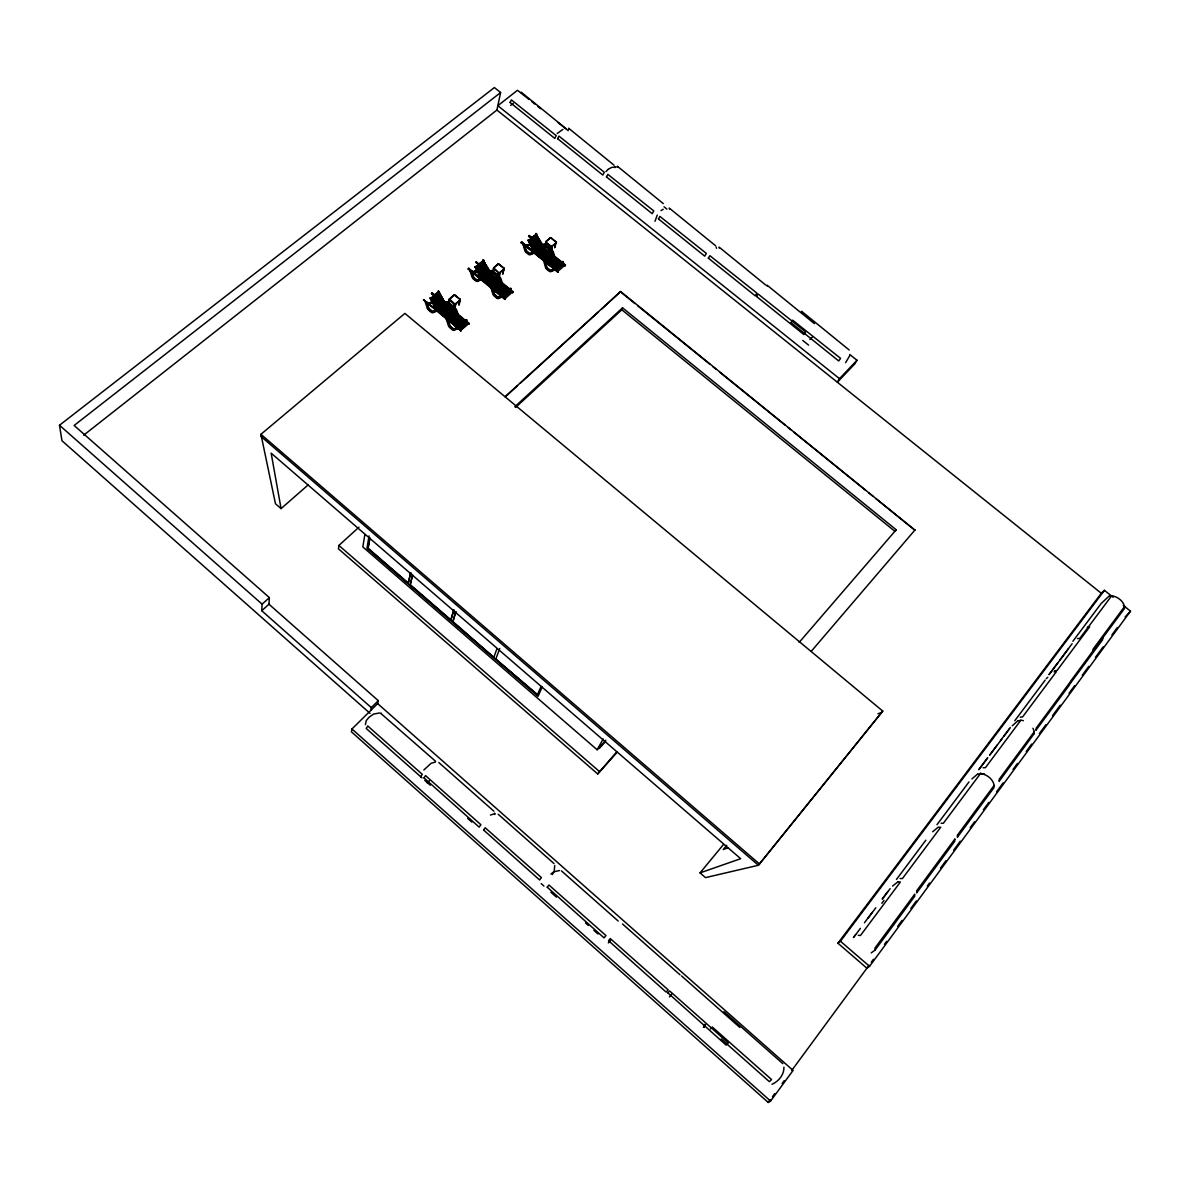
<?xml version="1.0" encoding="UTF-8"?>
<svg xmlns="http://www.w3.org/2000/svg" width="1190" height="1190" viewBox="0 0 1190 1190"><rect width="100%" height="100%" fill="white"/><g stroke="black" fill="none" stroke-linecap="round" stroke-linejoin="round"><path stroke-width="1.5" d="M765.914 285.198L719.072 247.104L719.132 248.011M767.104 286.061L767.119 285.213L814.406 323.665M308.24 484.836L281.078 508.606L275.47 503.742L260.937 434.305L404.883 313.401L882.757 711.099L758.402 865.264L705.491 877.625L700.047 872.895L723.535 844.439M370.67 710.504L371.295 707.604L261.755 610.753L262.097 604.178L269.371 597.603L74.122 425.47L500.618 92.523L494.386 87.554L59.5 425.247L61.969 440.746L370.06 713.375M261.755 610.753L268.955 604.208L269.371 597.603M739.838 1027.446L681.513 975.919M704.168 1027.327L704.406 1024.397M801.495 312.078L801.569 311.259L849.169 349.964M783.942 1067.162C784.106 1074.778 778.736 1081.323 771.968 1084.298M358.949 527.185L338.897 545.437L338.436 548.828L597.707 773.961L617.387 752.035M723.907 1011.634L782.812 1063.652M364.854 534.548L362.831 546.954L597.157 749.774L605.799 740.24M369.049 535.902L366.951 548.307L538.059 696.343L542.283 686.675M410.818 572.658L408.23 583.368L368.007 548.56L369.852 537.687M368.007 548.56L369.763 539.293M446.845 318.37L460.991 330.805L423.595 299.761L436.849 310.084M423.997 299.434L423.491 300.371M434.335 295.998L431.494 293.647L432 292.71L436.269 296.25M432 292.71L431.494 293.647M377.647 703.617L351.942 728.994L351.392 731.82L768.234 1102.446L770.57 1101.062L793.09 1070.42L377.647 703.617L378.301 700.687L268.955 604.208M449.731 300.445L448.853 304.744L449.344 298.883L454.089 294.852L460.203 299.24L460.143 300.43L454.58 304.447L449.299 300.073L454.089 294.852M448.407 304.372L449.641 299.047M460.099 299.731L454.922 294.882M365.404 724.665L366.267 720.545L369.168 717.139L373.63 714.045L379.491 712.989M454.134 304.075L453.241 308.374A3.54 1.681 49.4 0 1 455.324 310.947L455.77 312.39M455.8 304.134L454.892 308.418L453.673 308.731L454.684 303.941L449.344 298.883M454.506 308.76L455.517 303.971L460.247 299.94M83.672 435.198L496.914 110.045L500.618 92.523M459.34 300.802L458.834 305.057L459.742 300.772M459.221 304.729L460.203 299.24M468.265 269.193L468.786 268.256L505.512 298.407L504.977 299.345L468.265 269.193L468.786 268.256M460.604 331.147L461.125 330.225M485.847 270.755L476.119 262.068L480.745 265.206M476.506 261.74L475.985 262.678M408.23 583.368L410.595 572.866M442.873 303.078L468.518 324.29L469.038 323.368L440.553 299.776M468.518 324.29L469.038 323.368M453.926 609.89L450.802 620.198L410.163 585.034L412.543 574.547M410.163 585.034L412.365 576.094M485.892 282.342L485.847 282.566A40.133 12.212 -51.3 0 0 493.151 276.333L493.196 276.095M487.647 283.785L487.588 284.008A40.133 12.153 -51.3 0 0 494.891 277.761L494.951 277.538M489.387 285.213L489.343 285.436A40.148 12.108 -51.3 0 0 496.632 279.189L496.691 278.966M493.954 269.357L492.928 273.7L493.597 267.81L498.164 263.912L504.203 268.211L502.686 274.057L503.757 269.714M492.496 273.343L493.85 267.988M504.203 268.211L504.129 269.386L498.744 273.269L493.463 268.315L498.164 263.912M493.329 288.456L493.285 288.679A40.163 11.989 -51.3 0 0 500.559 282.402L500.618 282.179M504.084 268.717L498.982 263.942M498.312 272.912C495.248 278.772 500.261 278.995 499.949 272.986M497.703 277.612L498.863 272.778L493.597 267.81M498.506 277.642L499.681 272.808L504.262 268.895M503.281 269.803L503.058 273.73M500.291 294.436L500.35 294.213A40.207 11.796 -51.3 0 0 507.609 287.921L507.55 288.144A40.192 11.796 -51.3 0 1 500.291 294.436M505.17 298.169L505.11 298.392A40.222 11.662 -51.3 0 0 512.369 292.086L512.429 291.862M521.205 242.79L521.726 241.853L557.902 272.004L521.205 242.79L521.726 241.853M488.673 273.075L512.607 292.695L513.143 291.773L484.97 268.672M512.607 292.695L513.143 291.773M538.386 244.381L528.628 236.453L529.163 235.531L534.741 240.053M533.298 239.889C531.885 240.053 534.637 240.454 532.48 236.988L531.737 237.628L533.566 241.793M540.394 257.07L540.334 257.293A39.568 11.394 -51.8 0 0 547.355 251.224L547.415 251.001M545.035 244.917L545.972 241.496L550.375 237.703L556.34 241.927L556.265 243.087L551.074 246.866L545.898 242.671L545.972 241.496M546.329 243.013L545.109 247.386L546.195 241.689M542.566 258.825L542.506 259.063A39.582 11.335 -51.8 0 0 549.512 252.979L549.572 252.756M545.838 242.001L550.375 237.703M556.206 242.433L551.178 237.747M550.643 246.508C547.37 252.384 552.294 252.622 552.234 246.583M549.84 251.224L551.208 246.36L546.031 242.165M550.643 251.254L552.011 246.389L556.414 242.582M555.775 242.076L554.659 247.773L556.34 241.927M551.238 265.876L551.163 266.099A39.627 11.082 -51.8 0 0 558.17 260L558.229 259.777M450.802 620.198L453.717 610.113M455.904 611.586L452.974 621.671L493.82 657.415L452.75 621.879L455.681 611.809M557.53 272.332L558.08 271.409M557.753 271.171L557.679 271.394A39.657 10.903 -51.7 0 0 564.655 265.266L564.729 265.043M541.182 246.642L564.878 265.876L565.428 264.968L537.523 242.329M564.878 265.876L565.428 264.968M601.292 309.415L620.63 291.52L914.857 530.13L875.9 498.61M493.82 657.415L496.929 648.729M621.82 309.787L622.534 307.823L896.204 529.773L894.984 531.394L621.82 309.787L515.612 407.426M495.784 659.111L537.493 694.782L495.784 659.111L499.755 648.49M654.991 221.31L657.252 215.078M680.04 974.818L622.519 923.99M537.27 695.005L541.108 686.481M420.71 776.832L422.286 774.333L367.71 725.945L366.237 728.503L421.959 777.843M875.052 950.126L875.007 948.014L914.723 894.181L914.693 896.338L875.052 950.126L871.214 952.893M597.157 749.774L603.196 738.975M597.707 773.961L616.494 752.11M845.599 362.697L849.734 355.691M856.993 360.258L839.486 378.658L837.373 382.243L854.822 363.872L856.993 360.258L849.734 354.486M552.324 874.546L554.213 871.422L554.733 865.502M768.234 1102.446L770.361 1099.53M772.503 1096.63L774.645 1093.714M782.127 1083.54L784.255 1080.639M791.766 1070.435L869.102 965.224M871.303 962.249L873.49 959.259M884.482 944.31L886.684 941.32M897.662 926.37L902.065 920.391M910.856 908.446L916.345 900.964M927.322 886.029L929.524 883.039M940.516 868.09L946.005 860.623M953.696 850.166L960.285 841.196M970.177 827.749L974.565 821.769M983.357 809.81L988.845 802.343M996.536 791.871L1003.14 782.916M1013.017 769.454L1017.42 763.489M1026.211 751.53L1031.7 744.062M1039.391 733.59L1045.98 724.621M1052.57 715.666L1060.26 705.194M1069.051 693.249L1074.54 685.767M1082.231 675.31L1088.835 666.341M1095.425 657.386L1103.115 646.914M1111.906 634.969L1117.395 627.487M1125.086 617.03L1130.5 611.169L1123.256 605.383M1113.111 597.276L1104.424 590.329L1101.3 593.274L837.924 943.194L866.9 968.214L869.548 966.354L1130.5 611.169M1049.089 674.433L1057.851 662.726M1060.052 659.81L1072.101 643.716M1014.787 720.709L1045.192 680.115M1049.059 674.656L1068.516 648.669M936.976 824.7L969.002 781.934M896.472 879.44L925.85 840.2M978.775 769.603L987.477 758M989.649 755.1L997.25 744.94M1000.507 740.582L1010.28 727.521M853.364 937.586L855.58 934.611M864.461 922.756L872.24 912.373M882.221 899.015L887.785 891.593M978.998 769.499L987.745 757.807M989.931 754.891L1001.965 738.812M1004.152 735.881L1009.626 728.577M853.81 937.184L860.415 928.349M868.12 918.055L875.84 907.747M882.445 898.926L890.15 888.618M881.82 903.344L884.036 900.369M1072.889 641.261L1101.256 603.404L1108.887 596.294M837.924 943.194L840.438 941.231L1104.424 590.329M703.394 1027.372L705.521 1024.635M669.479 996.908L671.636 994.215M882.757 711.099L758.402 865.264L260.848 436.313M608.506 940.695L666.147 992.088L668.155 989.842L610.277 938.538L608.64 940.531M423.848 769.99L431.107 763.296L435.495 762.031M726.718 845.287L723.222 849.541L728.176 847.711M608.313 942.926L610.693 940.085M811.253 651.332L915.11 529.818M799.189 642.377L896.204 529.773M599.299 748.421L605.502 741.578M710.504 1028.919L712.304 1027.015L771.566 1079.538L769.365 1081.665L721.214 1038.974M605.933 171.613L608.06 169.411M809.944 339.507L812.309 337.112M618.205 921.045L561.502 870.931M557.188 133.503L562.929 129.398M371.295 707.604L378.301 700.687M514.794 406.802L622.534 307.823M505.319 396.538L620.63 291.52M505.214 396.91L517.576 385.664M520.313 383.15L598.54 311.914M1046.278 678.657L1047.795 677.288M1012.214 725.811L1017.941 720.753M427.091 782.767L429.367 780.744M535.857 252.28A3.436 1.8 49.8 0 1 537.538 253.143L542.447 257.1A3.213 1.681 49.7 0 1 544.321 259.717L546.255 267.661A1.77 0.922 49.5 0 0 547.013 268.762L549.23 270.576A1.77 0.922 49.4 0 0 550.152 270.904L554.481 268.806L555.105 269.609L550.806 271.692A2.826 1.473 49.4 0 1 549.051 271.082L546.879 269.327A2.826 1.473 49.5 0 1 545.496 267.393L543.547 260.357A3.213 1.681 49.7 0 0 541.688 257.769L536.809 253.753A3.436 1.8 49.8 0 0 534.444 252.934L530.071 254.839A2.826 1.473 49.9 0 1 528.345 254.229L526.188 252.488A2.826 1.473 50 0 1 524.79 250.54L523.198 244.917L523.942 244.277L526.322 250.257A1.77 0.922 50 0 0 527.051 251.283L529.253 253.083A1.77 0.922 49.9 0 0 530.16 253.396L534.593 251.507M562.201 262.053L563.554 262.202L561.963 262.142M477.339 281.405L481.563 279.62A3.496 1.726 49.7 0 1 483.899 280.483L488.852 284.529A3.258 1.621 49.6 0 1 490.786 287.177L492.928 294.228A2.871 1.428 49.4 0 0 494.356 296.176L496.528 297.976A2.871 1.428 49.3 0 0 498.283 298.63L502.492 296.578L501.853 295.774L498.372 297.143A1.8 0.892 49.3 0 1 497.465 296.801L495.219 294.956A1.8 0.892 49.4 0 1 494.46 293.93L491.916 285.942A4.477 2.216 49.6 0 0 489.759 283.354L484.761 279.233A4.567 2.261 49.7 0 0 481.697 278.103L481.429 278.014A37.381 17.909 -21.9 0 1 488.748 271.781L489.031 271.841A37.381 17.909 -21.9 0 0 481.712 278.073L477.502 279.933A1.8 0.878 49.8 0 1 476.536 279.605L474.379 277.85A1.8 0.878 49.8 0 1 473.561 276.749L471.017 270.725L470.243 271.394L472.014 277.032A2.871 1.413 49.8 0 0 473.441 278.995M505.319 290.36A2.856 1.428 49.4 0 0 507.059 291.029L511.284 288.962L510.644 288.144L506.39 290.196A1.785 0.892 49.4 0 1 505.467 289.854L505.393 289.81M504.977 299.345L468.399 268.583M446.161 318.771L448.511 325.837A2.916 1.369 49.1 0 0 449.984 327.8L452.185 329.645A2.916 1.369 49.1 0 0 453.94 330.344L458.061 328.351L457.406 327.533L454.089 328.812A1.83 0.863 49.1 0 1 453.122 328.455L450.861 326.581A1.83 0.863 49.1 0 1 450.088 325.539L447.306 317.551A4.552 2.127 49.3 0 0 445.105 314.919L440.062 310.709A4.641 2.172 49.4 0 0 436.998 309.534L432.922 311.245A1.83 0.848 49.5 0 1 431.97 310.902L429.798 309.103A1.83 0.848 49.6 0 1 428.936 307.987L426.243 301.963L425.44 302.632L427.374 308.284M461.437 321.91A2.916 1.383 49.2 0 0 463.029 322.49L467.164 320.482L466.51 319.664L463.178 320.958M480.924 278.772A4.567 2.261 49.7 0 1 483.988 279.918L488.986 283.993A4.477 2.216 49.6 0 1 491.143 286.612L493.671 294.51A1.8 0.892 49.4 0 0 494.445 295.626L496.617 297.411A1.8 0.892 49.3 0 0 497.613 297.812L501.853 295.774M544.99 246.062L544.693 247.044M450.058 327.265L452.319 329.139A1.83 0.863 49.1 0 0 453.241 329.496L457.406 327.533M462.389 321.642L466.51 319.664M535.247 252.845L528.048 240.142L533.745 252.25M971.918 778.914L977.481 774.14M531.276 244.917L531.171 243.92L525.802 245.438L531.276 244.917L525.802 245.438M538.326 238.878L537.85 238.193L538.326 238.878L533.328 240.112M528.048 240.142L529.178 239.964L534.489 251.239M536.645 233.597C533.447 232.675 544.351 244.203 542.268 246.791A36.741 17.538 -21 0 0 535.946 252.057M523.198 244.917L524.701 244.59M532.495 237.941L533.239 237.316L534.399 241.496M526.278 246.122L531.647 244.605M437.801 310.873L430.319 297.664L436.953 309.236M529.163 235.531L534.578 240.663M472.906 271.9C478.901 269.327 480.686 271.811 473.412 272.599L473.293 271.573L478.157 270.457M428.697 303.852L433.844 302.513L433.324 301.799L428.177 303.138L432.253 302.84M428.177 303.138L433.324 301.799M436.938 296.741L441.029 296.429L437.459 297.455M474.884 266.664L476.03 266.5L482.441 279.471L474.884 266.664L480.909 278.862M483.78 259.955C480.701 259.018 490.905 270.1 490.131 272.912L489.745 273.239A37.366 17.924 -21.9 0 0 483.185 278.653M470.243 271.394L471.761 271.067M473.412 272.599L478.648 271.156M438.307 309.965A38.006 18.445 -22.8 0 1 445.045 304.357L445.759 304.105L438.351 290.91L445.372 304.432A38.02 18.445 -22.8 0 0 438.589 310.025M425.44 302.632L426.987 302.305M435.376 295.224L436.18 294.555L434.633 294.882L435.51 295.611M932.677 831.78L938.062 827.303M892.589 886.074L897.766 881.924M510.689 105.389L513.232 103.381M550.896 874.04L553.752 871.779L559.553 870.53M661 210.6L663.232 209.291M608.254 169.292L611.63 167.403L616.182 167.017M542.194 244.575L543.711 244.084A4.388 2.321 49.9 0 1 546.195 245.229L551.134 249.216A4.477 2.365 49.8 0 1 553.558 252.652L555.076 258.26M541.212 245.319L542.967 244.724A4.388 2.321 49.9 0 1 545.451 245.869L550.39 249.855A4.477 2.365 49.8 0 1 552.829 253.277L554.243 258.572M542.819 245.378L543.711 244.991M542.075 246.018L542.982 245.631A3.198 1.681 49.9 0 1 545.317 246.434L550.211 250.376A3.421 1.815 49.8 0 1 552.071 252.994L553.975 260.015M489.685 270.978L491.158 270.502A4.463 2.231 49.8 0 1 493.627 271.692L498.625 275.768A4.552 2.276 49.7 0 1 501.124 279.233L503.266 286.344A1.785 0.892 49.5 0 0 504.01 287.37M488.688 271.722L490.384 271.156A4.463 2.231 49.8 0 1 492.868 272.346L497.851 276.422M535.202 252.325L530.814 254.199A2.826 1.473 49.9 0 1 529.074 253.589L526.932 251.849M490.325 271.781L491.187 271.409A3.258 1.621 49.8 0 1 493.523 272.257L498.461 276.288A3.481 1.74 49.7 0 1 500.38 278.936L500.797 280.364M489.551 272.436L490.429 272.064M480.938 278.802L476.729 280.587A1.8 0.878 49.8 0 1 475.762 280.26L473.531 278.43A1.8 0.878 49.8 0 1 472.787 277.404L470.987 271.722M445.328 302.126L446.771 301.695A4.537 2.142 49.5 0 1 449.24 302.929L454.282 307.094A4.626 2.187 49.4 0 1 456.871 310.59L459.191 317.7A1.815 0.863 49.2 0 0 459.95 318.742L460.024 318.816M441.282 304.149L445.967 302.379A4.537 2.142 49.5 0 1 448.452 303.614L453.494 307.779A4.626 2.187 49.4 0 1 456.068 311.274L458.403 318.385A1.83 0.863 49.2 0 0 459.162 319.426L459.236 319.5M445.982 302.944L446.83 302.602A3.302 1.562 49.5 0 1 449.151 303.495L454.134 307.6A3.54 1.681 49.4 0 1 456.112 310.278L457.942 315.915M445.194 303.629L446.027 303.272A3.302 1.562 49.5 0 1 448.347 304.179L453.673 308.731M554.019 863.583L498.164 814.228M436.864 311.066L432.758 312.747A2.916 1.354 49.5 0 1 431.048 312.078L428.846 310.278A2.916 1.354 49.6 0 1 427.374 308.284M560.579 262.365L562.944 261.413M554.481 268.806L550.94 270.234A1.77 0.922 49.4 0 1 549.959 269.922L547.817 268.196A1.77 0.922 49.5 0 1 547.013 267.096L544.708 259.137A4.403 2.306 49.7 0 0 542.61 256.579L537.657 252.548A4.492 2.35 49.8 0 0 534.578 251.477L534.265 251.402A36.756 17.523 -21 0 1 541.301 245.348L541.599 245.408A36.771 17.523 -21 0 0 534.563 251.462M555.105 269.609L551.535 271.052A2.826 1.488 49.4 0 1 549.78 270.428L547.623 268.687A2.826 1.473 49.5 0 1 546.24 266.738M511.284 288.962L507.818 290.345A2.856 1.428 49.4 0 1 506.39 289.929M499.041 297.961L502.492 296.578M458.061 328.351L454.714 329.645A2.916 1.369 49.1 0 1 452.974 328.946L450.772 327.131A2.916 1.369 49.1 0 1 449.299 325.153L447.901 320.943M877.967 713.762L881.418 712.542M700.047 872.895L740.671 858.689L271.142 453.137L281.078 508.606M490.444 815.031L494.817 813.707M483.586 265.98L480.344 266.738L480.224 265.712M537.925 246.717L537.984 246.717A1.755 0.922 50 0 1 537.017 246.404L537.017 246.404M485.505 273.075L485.565 273.06A1.785 0.892 49.9 0 1 484.598 272.748L484.598 272.748M507.148 289.542L507.208 289.527A1.785 0.892 49.4 0 1 506.241 289.2L506.152 289.155M442.07 303.48L442.011 303.495A1.815 0.863 49.6 0 1 441.118 303.138L441.118 303.153M1109.288 596.16L1111.639 595.818L1079.851 638.346L1077.515 638.628M1087.273 627.175L1089.623 626.877L1057.018 670.52L1054.682 670.744M493.88 811.193L438.827 762.552M1054.057 671.874L1056.393 671.636L1022.552 716.96L1020.232 717.124M1018.328 720.664L1020.648 720.5L985.439 767.669L983.133 767.758M977.853 774.065L980.158 773.991L943.373 823.257L941.097 823.242M938.449 827.243L940.725 827.258L902.377 878.607L900.116 878.503M453.985 295.358L454.818 295.373M454.684 303.941L455.517 303.971M498.863 272.778L499.681 272.808M498.045 264.418L498.863 264.448M551.208 246.36L552.011 246.389M550.241 238.223L551.029 238.253M898.138 881.879L900.399 881.998L860.459 935.504L858.228 935.295M435.599 761.288L380.562 713.197L381.336 713.346M482.396 279.457L482.114 279.397A37.351 17.924 -21.9 0 1 489.417 273.164L483.393 260.268M1020.737 720.084L1023.37 720.679M444.093 302.513L444.376 302.572A38.05 18.415 -22.8 0 0 436.804 309.013L436.522 308.939M444.614 303.034L444.331 302.974A38.035 18.415 -22.8 0 0 436.76 309.4L437.042 309.474A38.035 18.43 -22.8 0 1 444.614 303.034L438.351 290.91M980.263 773.396C986.525 774.333 992.728 778.632 994.096 785.102M1111.52 595.684C1117.246 596.651 1122.958 600.459 1124.476 606.305M532.48 236.988L533.239 237.316M480.641 263.555L479.124 263.882L479.987 264.596M537.672 245.72L537.746 245.78A1.755 0.922 50 0 0 538.505 246.092M523.942 245.229L525.578 250.897A1.77 0.922 50 0 0 526.307 251.923L528.509 253.708M440.24 303.762L440.315 303.822A1.815 0.863 49.6 0 0 440.716 304.045M529.089 99.514L517.486 90.276L497.837 105.702L839.486 378.658M532.004 101.819L534.905 104.125M537.806 106.431L540.706 108.736M558.11 122.585L568.27 130.662M664.02 206.807L666.921 209.113M802.774 340.459L808.575 345.1M496.914 110.045L1101.3 593.274M620.496 291.907L634.924 303.584M637.81 305.919L709.969 364.318M712.855 366.654L715.74 368.989M720.069 372.485L784.998 425.038M787.884 427.374L790.77 429.709M793.656 432.044L865.799 490.429M868.685 492.764L873.014 496.275M541.346 246.033L565.25 265.563M521.354 242.18L557.708 271.737M521.577 242.463L550.925 266.322M553.707 268.598L557.902 272.004M497.688 276.943L492.764 272.897A3.258 1.621 49.8 0 0 490.399 272.049M476.119 262.068L512.994 292.368M483.229 270.338L485.371 272.094A1.785 0.892 49.9 0 0 486.13 272.421M482.277 271.484L484.449 273.269A2.856 1.428 49.9 0 0 484.925 273.581M473.441 278.995L475.613 280.781A2.871 1.413 49.8 0 0 477.354 281.42M431.598 293.038L434.737 295.67M437.295 297.753L440.151 300.118M442.992 302.483L468.905 323.948M437.191 298.363L440.032 300.713M444.986 315.424L439.988 311.274A3.555 1.666 49.4 0 0 437.652 310.367L433.562 312.078A2.916 1.354 49.5 0 1 431.836 311.408L429.635 309.593A2.916 1.354 49.6 0 1 428.162 307.615L426.243 301.963M444.837 316.748L439.184 311.959A3.555 1.651 49.4 0 0 436.849 311.051M423.595 299.761L460.723 330.567M260.937 434.305L759.577 864.059M840.438 941.231L869.548 966.354M368.231 548.352L408.453 583.16M410.386 584.826L451.025 619.99M338.897 545.437L599.225 771.358M59.5 425.247L262.097 604.178M424.726 780.313L430.274 785.221M467.7 818.437L471.865 822.126M541.182 883.605L543.949 886.074M550.881 892.217L556.429 897.141M585.539 922.964L588.306 925.418M593.855 930.342L598.02 934.031M351.942 728.994L770.57 1101.062M556.265 260.818L556.191 260.759A1.755 0.937 49.5 0 1 555.641 260.045M555.537 261.458L555.462 261.398A1.755 0.937 49.5 0 1 555.12 260.997M456.618 328.217L457.272 329.035M465.721 320.348L466.376 321.166M501.079 296.429L501.719 297.247M509.885 288.813L510.525 289.616M553.737 269.461L554.361 270.264M429.917 298.006L436.254 310.263L432.134 311.914A1.83 0.848 49.5 0 1 431.167 311.572L428.995 309.787A1.83 0.848 49.6 0 1 428.147 308.671L426.184 302.974M450.058 327.265A1.83 0.863 49.1 0 1 449.285 326.224L446.518 318.221A4.552 2.127 49.3 0 0 444.316 315.603L439.259 311.393A4.641 2.172 49.4 0 0 436.195 310.203M483.021 259.792L488.986 271.975M536.274 233.924L541.941 246.732A36.741 17.538 -21 0 0 535.664 251.997M535.872 233.463L541.51 245.557M438.069 300.163L438.099 300.252A1.815 0.863 49.6 0 0 438.5 300.892M437.265 300.832L437.31 300.921A1.815 0.863 49.6 0 0 437.801 301.665M502.492 286.998L500.336 279.888A4.552 2.276 49.7 0 0 497.851 276.452M1032.95 728.25L1034.244 731.419M521.562 93.326L521.175 92.18L566.202 128.817M447.425 319.53L446.949 318.087A3.317 1.547 49.3 0 0 444.986 315.439M544.306 260.67L543.964 259.792A4.403 2.306 49.7 0 0 541.866 257.219L536.913 253.187A4.492 2.35 49.8 0 0 533.834 252.116L529.416 254.02A1.77 0.922 49.9 0 1 528.509 253.708M471.017 270.725L472.787 276.377A2.871 1.413 49.8 0 0 474.215 278.341L476.387 280.126A2.871 1.413 49.8 0 0 478.112 280.766L482.337 278.966A3.496 1.726 49.7 0 1 484.672 279.814L489.611 283.86A3.258 1.621 49.6 0 1 491.544 286.507L493.701 293.558A2.871 1.428 49.4 0 0 495.114 295.507L497.301 297.322A2.871 1.428 49.3 0 0 499.056 297.976M716.157 247.074L716.514 248.308M500.023 281.019L499.592 279.576A3.481 1.74 49.7 0 0 497.688 276.958M500.871 283.83L501.719 286.641A2.856 1.428 49.5 0 0 502.835 288.292M568.924 129.293L568.597 128.208L614.07 165.202M523.942 244.277L525.549 249.915A2.826 1.473 50 0 0 526.932 251.849M614.635 166.719L614.903 167.656M532.525 240.439L533.313 243.251M554.317 257.977L552.785 252.354A3.421 1.815 49.8 0 0 550.94 249.751L546.061 245.78A3.198 1.696 49.9 0 0 543.696 244.962M617.61 167.269L617.372 166.243L663.291 203.594M494.579 813.097L494.862 814.495M669.39 209.024L669.241 208.057L715.651 245.795M483.72 279.159A40.118 12.302 -51.3 0 0 490.146 273.596L490.102 273.819A40.118 12.302 -51.3 0 1 483.676 279.382M490.711 284.901A40.148 12.093 -51.3 0 0 497.123 279.323L497.063 279.546A40.148 12.093 -51.3 0 1 490.667 285.124M502.805 287.534A1.785 0.892 49.5 0 1 502.492 286.998M502.82 286.656A2.856 1.428 49.5 0 1 502.537 286.136M481.31 270.383A2.856 1.428 49.9 0 1 480.849 269.535M445.714 316.257A40.758 12.659 -50.7 0 0 452.349 310.516L452.393 310.293A40.772 12.673 -50.8 0 1 445.759 316.034M446.562 318.429A40.772 12.614 -50.7 0 0 454.104 311.973L454.163 311.75A40.772 12.614 -50.7 0 1 446.607 318.206M444.182 316.124A3.317 1.547 49.3 0 1 446.176 318.786M458.611 319.515A2.916 1.383 49.2 0 1 457.615 317.998M459.117 318.518A2.916 1.383 49.2 0 1 458.403 317.328M441.624 304.075A2.916 1.369 49.6 0 1 440.984 303.658M437.251 301.739A2.916 1.369 49.6 0 1 436.522 300.534M544.648 259.45A39.582 11.29 -51.8 0 0 550.806 254.035L550.881 253.812A39.597 11.305 -51.8 0 1 544.708 259.227M555.343 261.949A2.811 1.488 49.5 0 1 554.629 261.19M537.315 247.237A2.811 1.473 50 0 1 536.839 246.925M1034.169 733.665L999.109 781.414L999.288 779.152L1034.289 731.701L1034.169 733.665M1036.059 730.11L1069.542 684.89L1069.825 682.554L1036.178 728.146L1036.059 730.11M954.826 839.114L954.737 841.315L916.672 892.931L916.702 890.775L954.826 839.114M957.474 835.082L957.37 837.299L993.888 787.78L994.037 785.519L957.474 835.082M1070.271 683.417L1102.52 639.878L1102.847 637.513L1070.435 681.424L1070.271 683.417M1092.941 651.079L1124.371 608.67L1124.743 606.275L1093.134 649.056L1092.941 651.079M438.218 311.245L438.173 311.468A40.728 12.852 -50.8 0 0 445.729 305.042L445.774 304.818A40.728 12.867 -50.8 0 1 438.218 311.245M439.541 312.345L439.497 312.568A40.728 12.822 -50.8 0 0 447.053 306.127L447.098 305.904A40.743 12.822 -50.8 0 1 439.541 312.345M439.973 312.717L439.928 312.94A40.728 12.807 -50.8 0 0 447.499 306.499L447.544 306.276A40.743 12.807 -50.8 0 1 439.973 312.717M441.297 313.818L441.252 314.041A40.743 12.763 -50.8 0 0 448.823 307.585L448.868 307.362A40.743 12.778 -50.8 0 1 441.297 313.818M441.743 314.175L441.698 314.398A40.743 12.748 -50.8 0 0 449.255 307.957L449.299 307.734A40.758 12.763 -50.8 0 1 441.743 314.175M443.067 315.276L443.022 315.499A40.743 12.718 -50.8 0 0 450.579 309.043L450.623 308.82A40.758 12.718 -50.8 0 1 443.067 315.276M443.513 315.647L443.468 315.871A40.758 12.703 -50.8 0 0 451.025 309.415L451.07 309.192A40.758 12.703 -50.8 0 1 443.513 315.647M445.283 317.105L445.238 317.328A40.758 12.644 -50.7 0 0 452.78 310.873L452.84 310.649A40.772 12.659 -50.8 0 1 445.283 317.105M447.053 318.578L447.009 318.801A40.772 12.599 -50.7 0 0 454.55 312.33L454.595 312.107A40.772 12.599 -50.7 0 1 447.053 318.578M448.377 319.679L448.332 319.902A40.772 12.554 -50.7 0 0 455.874 313.431L455.919 313.208A40.787 12.569 -50.7 0 1 448.377 319.679M448.823 320.05L448.779 320.274A40.772 12.554 -50.7 0 0 456.32 313.803L456.365 313.58A40.787 12.554 -50.7 0 1 448.823 320.05M450.147 321.151L450.103 321.374A40.787 12.51 -50.7 0 0 457.644 314.889L457.689 314.666A40.787 12.51 -50.7 0 1 450.147 321.151M450.594 321.508L450.549 321.731A40.787 12.495 -50.7 0 0 458.09 315.261L458.135 315.038A40.787 12.495 -50.7 0 1 450.594 321.508M451.917 322.624L451.873 322.832A40.787 12.45 -50.7 0 0 459.414 316.362L459.459 316.138A40.802 12.465 -50.7 0 1 451.917 322.609M452.364 322.981L452.319 323.204A40.802 12.45 -50.7 0 0 459.846 316.719L459.905 316.495A40.802 12.45 -50.7 0 1 452.364 322.981M453.688 324.082L453.643 324.305A40.802 12.406 -50.7 0 0 461.17 317.819L461.229 317.596A40.817 12.406 -50.7 0 1 453.688 324.082M454.134 324.454L454.089 324.677A40.802 12.391 -50.7 0 0 461.616 318.191L461.661 317.968A40.817 12.391 -50.7 0 1 454.134 324.454M455.458 325.554L455.413 325.777A40.817 12.361 -50.7 0 0 462.94 319.277L462.999 319.069A40.817 12.361 -50.7 0 1 455.473 325.554M455.904 325.926L455.859 326.149A40.817 12.346 -50.7 0 0 463.386 319.649L463.431 319.426A40.817 12.346 -50.7 0 1 455.904 325.926M457.243 327.027L457.198 327.25A40.817 12.302 -50.7 0 0 464.71 320.75L464.769 320.526A40.832 12.302 -50.7 0 1 457.243 327.027M457.689 327.399L457.629 327.622A40.817 12.287 -50.7 0 0 465.156 321.122L465.201 320.898A40.832 12.302 -50.7 0 1 457.689 327.399M459.013 328.5L458.968 328.723A40.832 12.257 -50.7 0 0 466.48 322.207L466.539 321.999A40.832 12.257 -50.7 0 1 459.013 328.5M459.459 328.871L459.414 329.095A40.832 12.242 -50.7 0 0 466.926 322.579L466.971 322.356A40.832 12.242 -50.7 0 1 459.459 328.871M460.783 329.972L460.738 330.195A40.832 12.197 -50.7 0 0 468.25 323.68L468.31 323.457A40.847 12.197 -50.7 0 1 460.783 329.972M484.152 280.914L484.092 281.137A40.118 12.257 -51.3 0 0 491.396 274.89L491.455 274.667A40.133 12.257 -51.3 0 1 484.152 280.914M484.583 281.271L484.538 281.495A40.118 12.242 -51.3 0 0 491.842 275.247L491.887 275.024A40.133 12.242 -51.3 0 1 484.583 281.271M486.338 282.699L486.279 282.937A40.133 12.197 -51.3 0 0 493.582 276.69L493.642 276.452A40.133 12.197 -51.3 0 1 486.338 282.699M488.079 284.142L488.034 284.365A40.133 12.138 -51.3 0 0 495.323 278.118L495.382 277.895A40.148 12.153 -51.3 0 1 488.079 284.142M491.143 286.656L491.098 286.879A40.148 12.064 -51.3 0 0 498.387 280.617L498.431 280.394A40.163 12.064 -51.3 0 1 491.143 286.656M491.589 287.013L491.529 287.236A40.148 12.049 -51.3 0 0 498.818 280.974L498.878 280.751A40.163 12.049 -51.3 0 1 491.589 287.013M492.898 288.099L492.839 288.322A40.163 12.004 -51.3 0 0 500.127 282.045L500.187 281.822A40.163 12.019 -51.3 0 1 492.898 288.099M494.653 289.527L494.594 289.75A40.163 11.959 -51.3 0 0 501.868 283.488L501.927 283.25A40.177 11.959 -51.3 0 1 494.653 289.527M495.085 289.884L495.025 290.107A40.177 11.945 -51.3 0 0 502.314 283.845L502.359 283.622A40.177 11.945 -51.3 0 1 495.085 289.884M496.394 290.97L496.349 291.193A40.177 11.915 -51.3 0 0 503.623 284.916L503.682 284.693A40.192 11.915 -51.3 0 1 496.394 290.97M496.84 291.327L496.78 291.55A40.177 11.9 -51.3 0 0 504.054 285.273L504.114 285.05A40.192 11.9 -51.3 0 1 496.84 291.327M498.149 292.413L498.089 292.636A40.192 11.855 -51.3 0 0 505.363 286.344L505.423 286.121A40.192 11.855 -51.3 0 1 498.149 292.413M498.595 292.77L498.536 292.993A40.192 11.841 -51.3 0 0 505.81 286.701L505.869 286.478A40.192 11.855 -51.3 0 1 498.595 292.77M499.904 293.856L499.845 294.079A40.192 11.811 -51.3 0 0 507.119 287.787L507.178 287.563A40.207 11.811 -51.3 0 1 499.904 293.856M501.659 295.284L501.6 295.507A40.207 11.751 -51.3 0 0 508.874 289.215L508.933 288.992A40.207 11.766 -51.3 0 1 501.659 295.284M502.091 295.656L502.046 295.879A40.207 11.751 -51.3 0 0 509.305 289.572L509.365 289.349A40.207 11.751 -51.3 0 1 502.091 295.656M503.415 296.726L503.355 296.95A40.207 11.707 -51.3 0 0 510.614 290.658L510.674 290.434A40.222 11.707 -51.3 0 1 503.415 296.726M503.846 297.098L503.801 297.307A40.207 11.692 -51.3 0 0 511.06 291.014L511.12 290.791A40.222 11.707 -51.3 0 1 503.846 297.084M535.634 253.202L535.574 253.425A39.553 11.528 -51.8 0 0 542.61 247.371L542.67 247.148A39.553 11.528 -51.8 0 1 535.634 253.202M536.943 254.258L536.869 254.482A39.553 11.483 -51.8 0 0 543.904 248.427L543.964 248.204A39.568 11.498 -51.8 0 1 536.943 254.258M537.374 254.615L537.315 254.839A39.553 11.469 -51.8 0 0 544.336 248.77L544.395 248.546A39.568 11.483 -51.8 0 1 537.374 254.615M538.668 255.672L538.609 255.895A39.568 11.439 -51.8 0 0 545.63 249.826L545.689 249.603A39.568 11.439 -51.8 0 1 538.668 255.672M539.1 256.014L539.04 256.237A39.568 11.424 -51.8 0 0 546.061 250.183L546.121 249.945A39.568 11.439 -51.8 0 1 539.1 256.014M540.825 257.427L540.766 257.65A39.568 11.379 -51.8 0 0 547.787 251.581L547.846 251.358A39.582 11.379 -51.8 0 1 540.825 257.427M542.134 258.483L542.06 258.706A39.582 11.35 -51.8 0 0 549.081 252.637L549.14 252.399A39.582 11.35 -51.8 0 1 542.134 258.483M544.291 260.238L544.232 260.461A39.582 11.275 -51.8 0 0 551.238 254.377L551.312 254.154A39.597 11.29 -51.8 0 1 544.291 260.238M545.6 261.294L545.526 261.517A39.597 11.245 -51.8 0 0 552.547 255.434L552.606 255.21A39.597 11.245 -51.8 0 1 545.6 261.294M546.031 261.651L545.972 261.874A39.597 11.231 -51.8 0 0 552.978 255.791L553.038 255.567A39.612 11.245 -51.8 0 1 546.031 261.651M547.326 262.707L547.266 262.93A39.597 11.201 -51.8 0 0 554.272 256.847L554.332 256.609A39.612 11.201 -51.8 0 1 547.326 262.707M547.757 263.064L547.697 263.288A39.612 11.186 -51.8 0 0 554.704 257.189L554.763 256.966A39.612 11.186 -51.8 0 1 547.757 263.064M549.066 264.12L548.992 264.344A39.612 11.156 -51.8 0 0 555.998 258.245L556.072 258.022A39.627 11.156 -51.8 0 1 549.066 264.12M549.497 264.463L549.438 264.701A39.612 11.141 -51.8 0 0 556.429 258.602L556.504 258.364A39.627 11.141 -51.8 0 1 549.497 264.463M550.791 265.519L550.732 265.757A39.627 11.097 -51.8 0 0 557.738 259.643L557.798 259.42A39.627 11.112 -51.8 0 1 550.791 265.519M552.532 266.932L552.472 267.155A39.627 11.052 -51.8 0 0 559.464 261.056L559.523 260.833A39.642 11.052 -51.8 0 1 552.532 266.932M552.963 267.289L552.904 267.512A39.627 11.037 -51.8 0 0 559.895 261.398L559.955 261.175A39.642 11.037 -51.8 0 1 552.963 267.289M554.272 268.345L554.213 268.568A39.642 11.008 -51.7 0 0 561.189 262.454L561.264 262.231A39.642 11.008 -51.7 0 1 554.272 268.345M554.704 268.702L554.644 268.925A39.642 10.993 -51.7 0 0 561.635 262.812L561.695 262.588A39.642 10.993 -51.7 0 1 554.704 268.702M556.013 269.758L555.938 269.981A39.642 10.948 -51.7 0 0 562.929 263.868L562.989 263.644A39.657 10.963 -51.7 0 1 556.013 269.758M556.444 270.115L556.37 270.338A39.642 10.948 -51.7 0 0 563.361 264.225L563.435 263.987A39.657 10.948 -51.7 0 1 556.444 270.115M510.094 102.474L554.778 138.427L556.221 135.63L511.373 99.886L510.094 102.474M557.589 138.68L602.809 175.049L604.312 172.267L558.943 136.121L557.589 138.68M606.454 176.894L652.194 213.679L653.771 210.928L607.852 174.365L606.454 176.894M658.427 218.915L704.718 256.147L706.369 253.425L659.9 216.401L658.427 218.915M424.027 777.933L479.213 827.154L480.894 824.7L425.514 775.612L424.027 777.933M708.347 258.156L755.174 295.804L756.899 293.127L709.88 255.672L708.347 258.156M756.483 296.444L803.83 334.509L805.63 331.861L758.09 293.989L756.483 296.444M483.616 830.04L539.606 879.96L541.39 877.566L485.193 827.764L483.616 830.04M791.008 322.624L838.727 360.972L840.571 358.354L792.659 320.184L791.008 322.624M547.221 887.205L604.059 937.884L605.948 935.563L548.902 884.988L547.221 887.205M667.902 992.906L726.197 1045.162L728.325 1042.976L669.643 990.958L667.902 992.906M485.103 264.567L485.208 265.593L485.103 264.567M536.437 234.371L536.154 234.326A36.905 17.374 -21 0 0 529.074 240.365L529.357 240.41A36.92 17.389 -21 0 1 536.437 234.371M537.092 235.754L536.809 235.709A36.89 17.389 -21 0 0 529.729 241.749L530.011 241.808A36.89 17.404 -21 0 1 537.092 235.754M537.3 236.215L537.017 236.17A36.89 17.404 -21 0 0 529.937 242.21L530.234 242.269A36.89 17.404 -21 0 1 537.3 236.215M537.954 237.598L537.657 237.554A36.86 17.419 -21 0 0 530.591 243.593L530.889 243.653A36.875 17.419 -21 0 1 537.954 237.598M538.163 238.059L537.88 238.015A36.86 17.419 -21 0 0 530.814 244.054L531.097 244.114A36.86 17.434 -21 0 1 538.163 238.059M538.802 239.443L538.52 239.383A36.845 17.434 -21 0 0 531.454 245.438L531.752 245.482A36.845 17.448 -21 0 1 538.802 239.443M539.025 239.904L538.743 239.845A36.831 17.448 -21 0 0 531.677 245.899L531.96 245.943A36.845 17.448 -21 0 1 539.025 239.904M539.665 241.287L539.382 241.228A36.816 17.463 -21 0 0 532.332 247.267L532.614 247.327A36.816 17.463 -21 0 1 539.665 241.287M539.888 241.734L539.591 241.689A36.816 17.463 -21 0 0 532.54 247.728L532.822 247.788A36.816 17.478 -21 0 1 539.888 241.734M540.528 243.117L540.23 243.058A36.786 17.493 -21 0 0 533.194 249.112L533.477 249.171A36.801 17.493 -21 0 1 540.528 243.117M540.736 243.578L540.453 243.519A36.786 17.493 -21 0 0 533.403 249.573L533.7 249.632A36.786 17.493 -21 0 1 540.736 243.578M541.376 244.947L541.093 244.902A36.771 17.508 -21 0 0 534.057 250.941L534.34 251.001A36.771 17.523 -21 0 1 541.376 244.947M483.586 260.729L483.304 260.67A37.53 17.761 -21.9 0 0 475.94 266.902L476.223 266.962A37.53 17.776 -21.9 0 1 483.586 260.729M484.271 262.127L483.988 262.068A37.515 17.776 -21.9 0 0 476.625 268.286L476.907 268.345A37.515 17.791 -21.9 0 1 484.271 262.127M484.494 262.588L484.211 262.529A37.5 17.791 -21.9 0 0 476.848 268.762L477.145 268.821A37.515 17.791 -21.9 0 1 484.494 262.588M485.178 263.987L484.895 263.927A37.485 17.805 -21.9 0 0 477.547 270.145L477.83 270.204A37.485 17.805 -21.9 0 1 485.178 263.987M485.401 264.448L485.118 264.388A37.47 17.805 -21.9 0 0 477.77 270.606L478.053 270.666A37.485 17.82 -21.9 0 1 485.401 264.448M486.085 265.831L485.803 265.772A37.455 17.835 -21.9 0 0 478.454 272.004L478.737 272.064A37.47 17.835 -21.9 0 1 486.085 265.831M486.308 266.292L486.026 266.233A37.455 17.835 -21.9 0 0 478.692 272.465L478.975 272.525A37.455 17.835 -21.9 0 1 486.308 266.292M486.993 267.691L486.71 267.631A37.425 17.85 -21.9 0 0 479.377 273.849L479.659 273.923A37.44 17.865 -21.9 0 1 486.993 267.691M487.216 268.152L486.933 268.092A37.425 17.865 -21.9 0 0 479.6 274.325L479.882 274.384A37.425 17.865 -21.9 0 1 487.216 268.152M487.9 269.535L487.617 269.476A37.411 17.88 -21.9 0 0 480.284 275.708L480.567 275.768A37.411 17.88 -21.9 0 1 487.9 269.535M488.123 269.996L487.84 269.937A37.396 17.88 -21.9 0 0 480.522 276.169L480.805 276.229A37.411 17.895 -21.9 0 1 488.123 269.996M488.807 271.38L488.525 271.32A37.381 17.895 -21.9 0 0 481.206 277.553L481.489 277.612A37.381 17.909 -21.9 0 1 488.807 271.38M984.383 774.348L980.352 773.441L984.323 774.348M438.902 291.877L438.619 291.818A38.184 18.281 -22.8 0 0 431.003 298.229L431.286 298.303A38.199 18.281 -22.8 0 1 438.902 291.877M439.616 293.276L439.333 293.216A38.169 18.296 -22.8 0 0 431.717 299.642L432 299.702A38.169 18.296 -22.8 0 1 439.616 293.276M439.854 293.737L439.571 293.677A38.169 18.296 -22.8 0 0 431.955 300.103L432.238 300.163A38.169 18.311 -22.8 0 1 439.854 293.737M440.568 295.135L440.3 295.075A38.14 18.326 -22.8 0 0 432.684 301.501L432.967 301.561A38.154 18.326 -22.8 0 1 440.568 295.135M440.821 295.611L440.538 295.537A38.14 18.326 -22.8 0 0 432.922 301.963L433.205 302.037A38.14 18.326 -22.8 0 1 440.821 295.611M441.535 297.009L441.252 296.935A38.11 18.341 -22.8 0 0 433.651 303.361L433.934 303.435A38.125 18.356 -22.8 0 1 441.535 297.009M441.773 297.47L441.49 297.411A38.11 18.356 -22.8 0 0 433.889 303.837L434.171 303.896A38.11 18.356 -22.8 0 1 441.773 297.47M442.487 298.868L442.204 298.794A38.095 18.371 -22.8 0 0 434.603 305.22L434.886 305.295A38.095 18.371 -22.8 0 1 442.487 298.868M442.725 299.33L442.442 299.27A38.08 18.371 -22.8 0 0 434.841 305.696L435.123 305.756A38.095 18.386 -22.8 0 1 442.725 299.33M443.439 300.728L443.156 300.654A38.065 18.386 -22.8 0 0 435.57 307.079L435.852 307.154A38.065 18.4 -22.8 0 1 443.439 300.728M443.677 301.189L443.394 301.115A38.05 18.4 -22.8 0 0 435.808 307.555L436.09 307.615A38.065 18.4 -22.8 0 1 443.677 301.189"/></g></svg>
